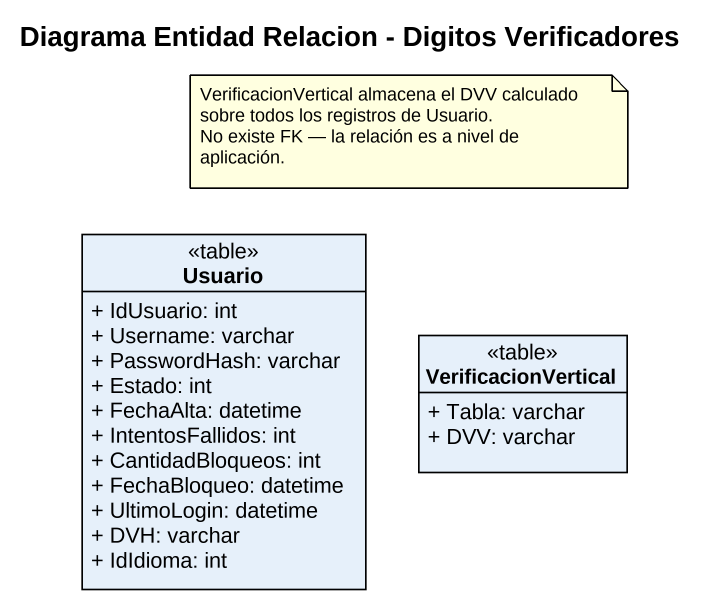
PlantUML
@startuml
title Diagrama Entidad Relacion - Digitos Verificadores
hide circle
hide empty members
skinparam classAttributeIconSize 0
class Usuario <<table>> {
  + IdUsuario: int
  + Username: varchar
  + PasswordHash: varchar
  + Estado: int
  + FechaAlta: datetime
  + IntentosFallidos: int
  + CantidadBloqueos: int
  + FechaBloqueo: datetime
  + UltimoLogin: datetime
  + DVH: varchar
  + IdIdioma: int
}
class VerificacionVertical <<table>> {
  + Tabla: varchar
  + DVV: varchar
}
note as N1
  VerificacionVertical almacena el DVV calculado sobre todos los registros de Usuario.
  No existe FK — la relación es a nivel de aplicación.
end note
@enduml
